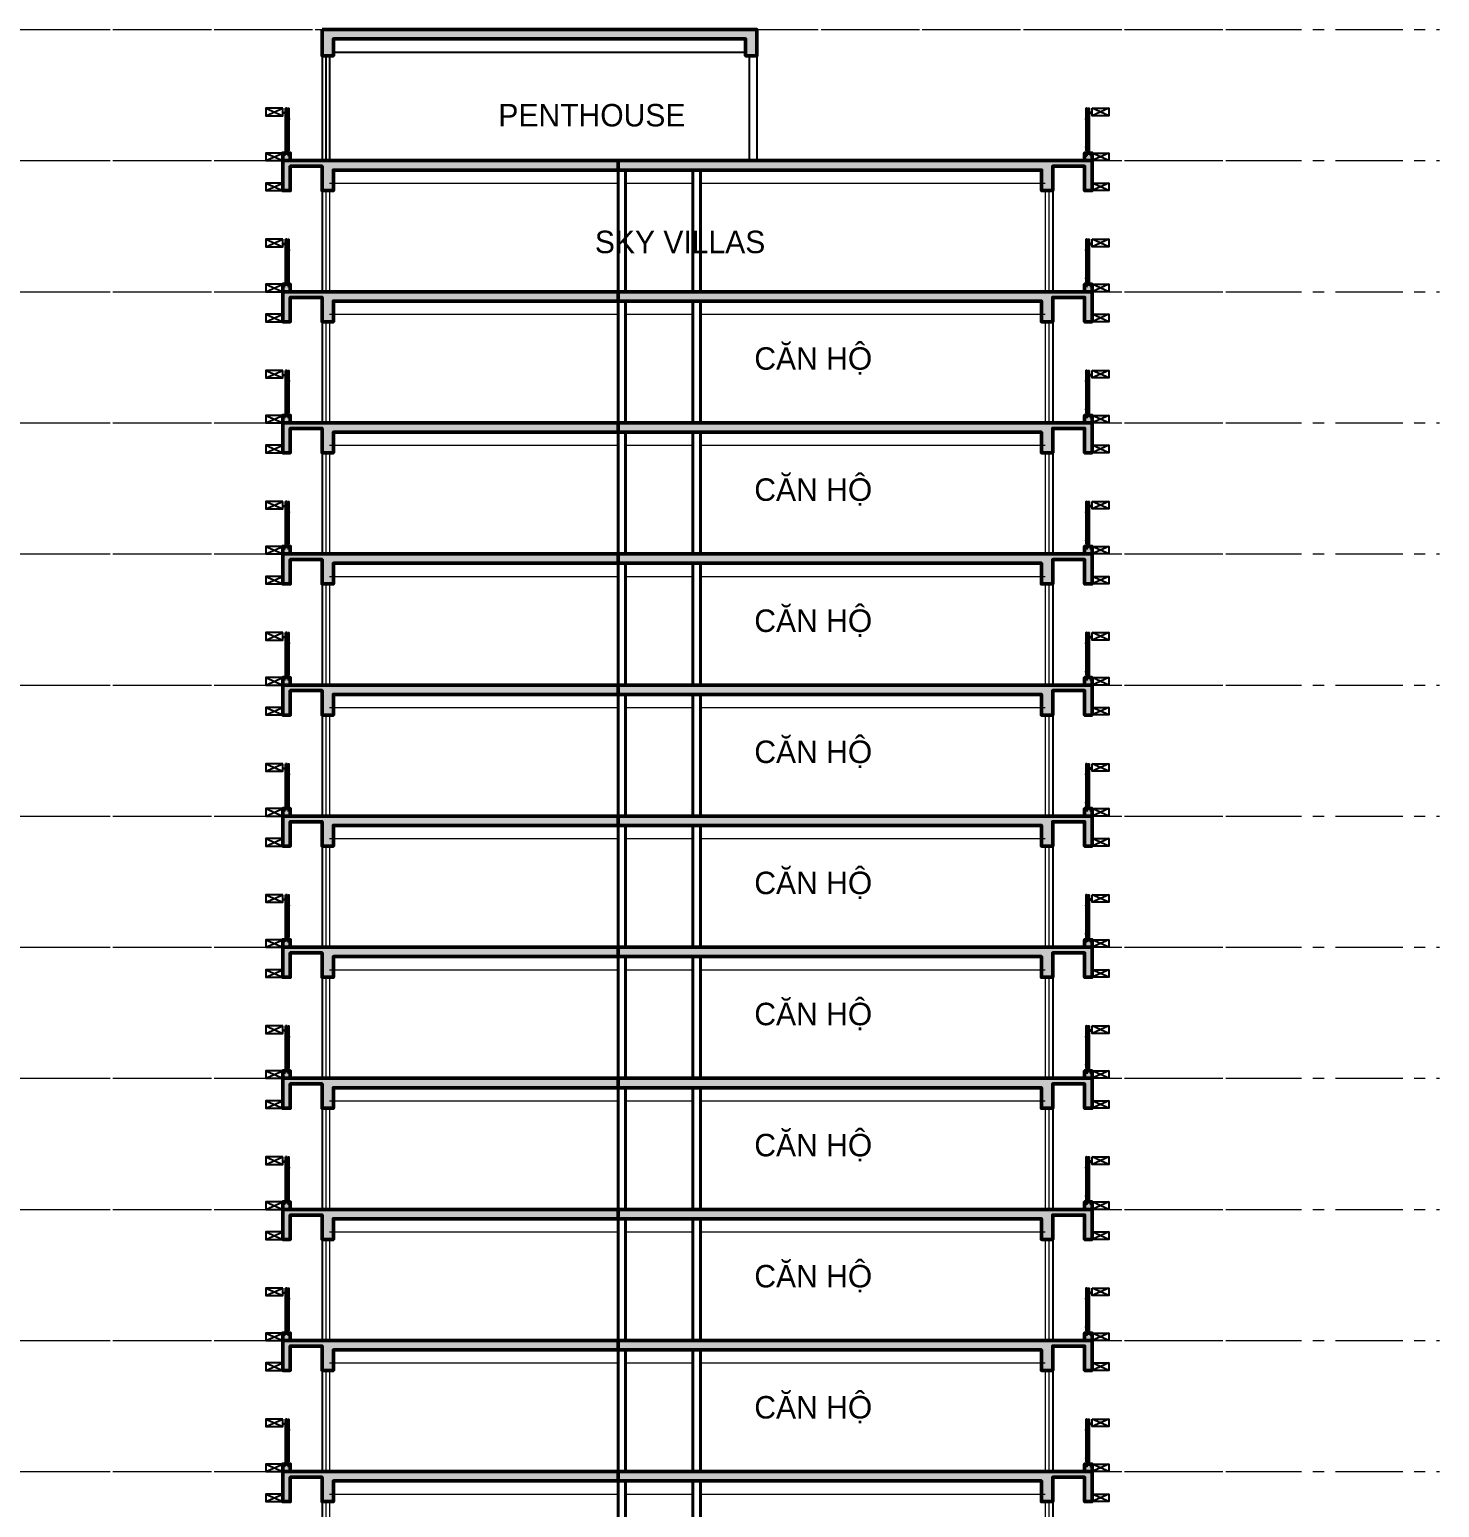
# Model space of a CAD drawing. Header units: millimetres. Extents: x 573003 to 1294762, y -9906 to 413061.
# Drawn here: x 1257131 to 1294762, y 116019 to 155476 of the extents above; entities that cross this region are included whole.
import ezdxf

# ---------------------------------------------------------------- set-up
doc = ezdxf.new("R2010")
doc.units = ezdxf.units.MM
doc.header["$MEASUREMENT"] = 0
doc.linetypes.add('HIDDEN', pattern=[0.375, 0.25, -0.125])
doc.linetypes.add('IMPORT-CE', pattern=[135, 90, -15, 15, -15])
for name, color, linetype in [('A-ANNO-DIMS', 50, 'Continuous'), ('A-ANNO-ROOM', 50, 'Continuous'), ('A-ELEV-13FINE', 8, 'Continuous'), ('A-ELEV-15FINE', 1, 'Continuous'), ('A-ELEV-18LIGHT', 135, 'Continuous'), ('A-ELEV-40HEAVY', 90, 'Continuous'), ('A-ELEV-PATT 3', 251, 'Continuous'), ('A-FLOR-STRS', 1, 'Continuous'), ('A-GRID-01$0$A-ANNO-DIMS', 50, 'Continuous'), ('A-GRID-SYM', 50, 'Continuous'), ('A-WALL-PATT', 251, 'Continuous')]:
    doc.layers.add(name, color=color, linetype=linetype)
for name, color, linetype, lineweight in [('KT-Net cat', 1, 'Continuous', 40), ('KT-Net cot', 2, 'Continuous', 50), ('KT-Net manh', 251, 'Continuous', 13), ('KT-Net thay', 7, 'Continuous', 25), ('KT-Net truc', 18, 'Continuous', 15)]:
    doc.layers.add(name, color=color, linetype=linetype, lineweight=lineweight)
doc.styles.add('HBA-Text', font='GOTHIC.TTF')

# ---------------------------------------------------------------- blocks, each defined once
blk = doc.blocks.new('1')
at = {"layer": 'A-GRID-01$0$A-ANNO-DIMS'}
for p, q in [((-85207, -52456), (-84757, -52256)), ((-85207, -52256), (-84757, -52456))]:
    blk.add_line(p, q, dxfattribs=at)
at = {"layer": 'A-GRID-01$0$A-ANNO-DIMS', "elevation": 0}
blk.add_lwpolyline([(-84757, -52256), (-85207, -52256), (-85207, -52456), (-84757, -52456)], close=True, dxfattribs=at)
blk = doc.blocks.new('Floor - ST -S7')
at = {"layer": 'A-WALL-PATT', "extrusion": (1.18372e-05, -1.16503e-05, 1)}
h = blk.add_hatch(color=256, dxfattribs=at)
h.dxf.hatch_style = 1
h.paths.add_polyline_path([(-849, 0), (7900, 0), (7900, -250), (300, -250), (300, -800), (0, -800), (0, -150), (-849, -150), (-849, -800), (-1049, -800), (-1049, 200), (-849, 200)])
at = {"layer": 'A-WALL-PATT', "extrusion": (-1.18372e-05, -1.16503e-05, 1)}
h = blk.add_hatch(color=256, dxfattribs=at)
h.dxf.hatch_style = 1
h.paths.add_polyline_path([(20350, 0), (7900, -1), (7900, -251), (19201, -250), (19201, -800), (19501, -800), (19501, -150), (20350, -150), (20350, -800), (20550, -800), (20550, 200), (20350, 200)])
at = {"layer": 'A-ANNO-DIMS', "extrusion": (1.18372e-05, -1.11509e-05, 1)}
for points, elevation in [([(-981, 200), (-981, 1400)], 47), ([(-981, 200), (-981, 1400)], 30), ([(-931, 200), (-931, 1400)], 47), ([(-931, 200), (-931, 1400)], 30)]:
    blk.add_lwpolyline(points, dxfattribs=dict(at, elevation=elevation))
at = {"layer": 'A-ANNO-DIMS', "extrusion": (-1.18372e-05, -1.11509e-05, 1)}
for points, elevation in [([(20432, 200), (20432, 1400)], 46), ([(20432, 200), (20432, 1400)], 28), ([(20482, 200), (20482, 1400)], 46), ([(20482, 200), (20482, 1400)], 28)]:
    blk.add_lwpolyline(points, dxfattribs=dict(at, elevation=elevation))
at = {"layer": 'A-ANNO-DIMS', "extrusion": (1.18372e-05, -1.11509e-05, 1)}
for elevation in [17, -1]:
    blk.add_lwpolyline([(-863, 200), (-1049, 200), (-1049, 188), (-863, 188)], close=True, dxfattribs=dict(at, elevation=elevation))
at = {"layer": 'A-ANNO-DIMS', "extrusion": (-1.18372e-05, -1.11509e-05, 1)}
for elevation in [16, -2]:
    blk.add_lwpolyline([(20364, 200), (20550, 200), (20550, 188), (20364, 188)], close=True, dxfattribs=dict(at, elevation=elevation))
at = {"layer": 'A-ELEV-15FINE', "linetype": 'Continuous', "extrusion": (1.18372e-05, -1.11509e-05, 1)}
for points, elevation in [([(-931, 1120), (-906, 1120)], 47), ([(-931, 1120), (-906, 1120)], 30), ([(-931, 1110), (-906, 1110)], 47), ([(-931, 1110), (-906, 1110)], 30), ([(-931, 365), (-906, 365)], 47), ([(-931, 365), (-906, 365)], 30), ([(-931, 355), (-906, 355)], 47), ([(-931, 355), (-906, 355)], 30)]:
    blk.add_lwpolyline(points, dxfattribs=dict(at, elevation=elevation))
for points, elevation in [([(-883, 1102), (-886, 1102), (-886, 1127), (-883, 1127)], 17), ([(-883, 1102), (-886, 1102), (-886, 1127), (-883, 1127)], -1), ([(-883, 372), (-886, 372), (-886, 347), (-883, 347)], 17), ([(-883, 372), (-886, 372), (-886, 347), (-883, 347)], -1)]:
    blk.add_lwpolyline(points, close=True, dxfattribs=dict(at, elevation=elevation))
at = {"layer": 'A-ELEV-15FINE', "linetype": 'Continuous', "extrusion": (-1.18372e-05, -1.11509e-05, 1)}
for points, elevation in [([(20384, 1102), (20387, 1102), (20387, 1127), (20384, 1127)], 16), ([(20384, 1102), (20387, 1102), (20387, 1127), (20384, 1127)], -2), ([(20384, 372), (20387, 372), (20387, 347), (20384, 347)], 16), ([(20384, 372), (20387, 372), (20387, 347), (20384, 347)], -2)]:
    blk.add_lwpolyline(points, close=True, dxfattribs=dict(at, elevation=elevation))
for points, elevation in [([(20432, 1120), (20407, 1120)], 46), ([(20432, 1120), (20407, 1120)], 28), ([(20432, 1110), (20407, 1110)], 46), ([(20432, 1110), (20407, 1110)], 28), ([(20432, 365), (20407, 365)], 46), ([(20432, 365), (20407, 365)], 28), ([(20432, 355), (20407, 355)], 46), ([(20432, 355), (20407, 355)], 28)]:
    blk.add_lwpolyline(points, dxfattribs=dict(at, elevation=elevation))
at = {"layer": 'A-ELEV-15FINE', "extrusion": (1.18372e-05, -1.11509e-05, 1)}
for points, elevation in [([(-1021, 205), (-999, 205), (-999, 200), (-1021, 200)], 17), ([(-1021, 205), (-999, 205), (-999, 200), (-1021, 200)], -1), ([(-891, 205), (-913, 205), (-913, 200), (-891, 200)], 17), ([(-891, 205), (-913, 205), (-913, 200), (-891, 200)], -1)]:
    blk.add_lwpolyline(points, close=True, dxfattribs=dict(at, elevation=elevation))
for points, elevation in [([(-1014, 205), (-1014, 208), (-1005, 208), (-1005, 205)], 47), ([(-1014, 205), (-1014, 208), (-1005, 208), (-1005, 205)], 30), ([(-898, 205), (-898, 208), (-906, 208), (-906, 205)], 47), ([(-898, 205), (-898, 208), (-906, 208), (-906, 205)], 30)]:
    blk.add_lwpolyline(points, dxfattribs=dict(at, elevation=elevation))
at = {"layer": 'A-ELEV-15FINE', "linetype": 'HIDDEN', "extrusion": (1.18372e-05, -1.11509e-05, 1)}
for points, elevation in [([(-1005, 200), (-1005, 123), (-1014, 123), (-1014, 200)], 47), ([(-1005, 200), (-1005, 123), (-1014, 123), (-1014, 200)], 30), ([(-906, 200), (-906, 123), (-898, 123), (-898, 200)], 47), ([(-906, 200), (-906, 123), (-898, 123), (-898, 200)], 30)]:
    blk.add_lwpolyline(points, dxfattribs=dict(at, elevation=elevation))
at = {"layer": 'A-ELEV-15FINE', "extrusion": (-1.18372e-05, -1.11509e-05, 1)}
for points, elevation in [([(20392, 205), (20414, 205), (20414, 200), (20392, 200)], 16), ([(20392, 205), (20414, 205), (20414, 200), (20392, 200)], -2), ([(20522, 205), (20500, 205), (20500, 200), (20522, 200)], 16), ([(20522, 205), (20500, 205), (20500, 200), (20522, 200)], -2)]:
    blk.add_lwpolyline(points, close=True, dxfattribs=dict(at, elevation=elevation))
for points, elevation in [([(20399, 205), (20399, 208), (20407, 208), (20407, 205)], 46), ([(20399, 205), (20399, 208), (20407, 208), (20407, 205)], 28), ([(20515, 205), (20515, 208), (20507, 208), (20507, 205)], 46), ([(20515, 205), (20515, 208), (20507, 208), (20507, 205)], 28)]:
    blk.add_lwpolyline(points, dxfattribs=dict(at, elevation=elevation))
at = {"layer": 'A-ELEV-15FINE', "linetype": 'HIDDEN', "extrusion": (-1.18372e-05, -1.11509e-05, 1)}
for points, elevation in [([(20407, 200), (20407, 123), (20399, 123), (20399, 200)], 46), ([(20407, 200), (20407, 123), (20399, 123), (20399, 200)], 28), ([(20507, 200), (20507, 123), (20515, 123), (20515, 200)], 46), ([(20507, 200), (20507, 123), (20515, 123), (20515, 200)], 28)]:
    blk.add_lwpolyline(points, dxfattribs=dict(at, elevation=elevation))
at = {"layer": 'A-ELEV-18LIGHT', "extrusion": (1.18372e-05, -1.11509e-05, 1)}
for elevation in [47, 30]:
    blk.add_lwpolyline([(-886, 265), (-891, 260), (-901, 260), (-906, 265), (-906, 1395), (-901, 1400), (-891, 1400), (-886, 1395), (-886, 265)], dxfattribs=dict(at, elevation=elevation))
at = {"layer": 'A-ELEV-18LIGHT', "extrusion": (-1.18372e-05, -1.11509e-05, 1)}
for elevation in [46, 28]:
    blk.add_lwpolyline([(20387, 265), (20392, 260), (20402, 260), (20407, 265), (20407, 1395), (20402, 1400), (20392, 1400), (20387, 1395), (20387, 265)], dxfattribs=dict(at, elevation=elevation))
at = {"layer": 'A-ELEV-40HEAVY', "extrusion": (1.18372e-05, -1.11509e-05, 1)}
for p, q in [((-849, 200, 47), (-1049, 200, 47)), ((-849, 200, 30), (-1049, 200, 30))]:
    blk.add_line(p, q, dxfattribs=at)
at = {"layer": 'A-ELEV-40HEAVY', "extrusion": (-1.18372e-05, -1.11509e-05, 1)}
for p, q in [((20350, 200, 46), (20550, 200, 46)), ((20350, 200, 29), (20550, 200, 29))]:
    blk.add_line(p, q, dxfattribs=at)
at = {"layer": 'A-ELEV-PATT 3', "linetype": 'Continuous', "extrusion": (1.18372e-05, -1.11509e-05, 1)}
for p, q in [((-902, 261, 47), (-902, 1399, 47)), ((-902, 261, 30), (-902, 1399, 30)), ((-896, 260, 47), (-896, 1400, 47)), ((-896, 260, 30), (-896, 1400, 30)), ((-889, 261, 47), (-889, 1399, 47)), ((-889, 261, 30), (-889, 1399, 30))]:
    blk.add_line(p, q, dxfattribs=at)
at = {"layer": 'A-ELEV-PATT 3', "linetype": 'Continuous', "extrusion": (-1.18372e-05, -1.11509e-05, 1)}
for p, q in [((20391, 261, 46), (20391, 1399, 46)), ((20391, 261, 29), (20391, 1399, 29)), ((20397, 260, 46), (20397, 1400, 46)), ((20397, 260, 29), (20397, 1400, 29)), ((20403, 261, 46), (20403, 1399, 46)), ((20403, 261, 29), (20403, 1399, 29))]:
    blk.add_line(p, q, dxfattribs=at)
at = {"layer": 'A-GRID-01$0$A-ANNO-DIMS', "extrusion": (1.18372e-05, -1.11509e-05, 1)}
for p, q in [((-931, 1400, 47), (-981, 1400, 47)), ((-931, 1400, 30), (-981, 1400, 30))]:
    blk.add_line(p, q, dxfattribs=at)
at = {"layer": 'A-GRID-01$0$A-ANNO-DIMS', "extrusion": (-1.18372e-05, -1.11509e-05, 1)}
for p, q in [((20432, 1400, 46), (20482, 1400, 46)), ((20432, 1400, 29), (20482, 1400, 29))]:
    blk.add_line(p, q, dxfattribs=at)
at = {"layer": 'A-GRID-01$0$A-ANNO-DIMS', "extrusion": (1.18372e-05, -1.11509e-05, 1)}
for elevation in [17, -1]:
    blk.add_lwpolyline([(-1049, 1265), (-1049, 1285), (-981, 1285), (-981, 1265)], close=True, dxfattribs=dict(at, elevation=elevation))
at = {"layer": 'A-GRID-01$0$A-ANNO-DIMS', "extrusion": (-1.18372e-05, -1.11509e-05, 1)}
for elevation in [16, -2]:
    blk.add_lwpolyline([(20550, 1265), (20550, 1285), (20482, 1285), (20482, 1265)], close=True, dxfattribs=dict(at, elevation=elevation))
at = {"layer": 'KT-Net cat', "elevation": -1}
for points in [[(7900, 0), (7900, 3250), (8101, 3250), (8101, 0)], [(9899, 0), (9899, 3250), (10100, 3250), (10100, 0)]]:
    blk.add_lwpolyline(points, close=True, dxfattribs=at)
at = {"layer": 'KT-Net cot', "extrusion": (1.21744e-05, -1.16503e-05, 1), "elevation": 18}
blk.add_lwpolyline([(-1049, 0), (7900, 0), (7900, -250), (300, -250), (300, -800), (0, -800), (0, -150), (-849, -150), (-849, -800), (-1049, -800), (-1049, 200), (-849, 200), (-849, 0)], dxfattribs=at)
at = {"layer": 'KT-Net cot', "extrusion": (-1.21744e-05, -1.16503e-05, 1), "elevation": -1}
blk.add_lwpolyline([(20550, 0), (7900, 0), (7900, -250), (19201, -250), (19201, -800), (19501, -800), (19501, -150), (20350, -150), (20350, -800), (20550, -800), (20550, 200), (20350, 200), (20350, 0)], dxfattribs=at)
at = {"layer": 'KT-Net manh'}
for p, q in [((200, 2900, -1), (7900, 2900, -1)), ((8101, 2900, -1), (9899, 2900, -1)), ((10100, 2900, -1), (19301, 2900, -1))]:
    blk.add_line(p, q, dxfattribs=at)
at = {"layer": 'KT-Net manh', "extrusion": (-6.22992e-08, -1.16503e-05, 1)}
for p, q in [((100, 2700, 7), (100, 0, 0)), ((200, 2700, 7), (200, 0, 0))]:
    blk.add_line(p, q, dxfattribs=at)
at = {"layer": 'KT-Net manh', "extrusion": (6.22992e-08, -1.16503e-05, 1)}
for p, q in [((19301, 2700, 6), (19301, 0, -1)), ((19401, 2700, 6), (19401, 0, -1))]:
    blk.add_line(p, q, dxfattribs=at)
at = {"layer": 'KT-Net thay', "extrusion": (-6.22992e-08, -1.16503e-05, 1)}
blk.add_line((0, 2700, 7), (0, 0), dxfattribs=at)
at = {"layer": 'KT-Net thay', "extrusion": (6.22992e-08, -1.16503e-05, 1)}
blk.add_line((19501, 2700, 6), (19501, 0, -1), dxfattribs=at)
at = {"layer": 'A-GRID-01$0$A-ANNO-DIMS', "extrusion": (1.18372e-05, -1.11509e-05, 1), "rotation": 0.0003322581573757316}
for p in [(83708, 53657, 18), (83708, 53657, 0), (83708, 52457, 18), (83708, 52457, 0), (83708, 51657, 18), (83708, 51657, 0)]:
    blk.add_blockref('1', p, dxfattribs=at)
at = {"layer": 'A-GRID-01$0$A-ANNO-DIMS', "extrusion": (1.18372e-05, 1.11509e-05, -1), "zscale": -1, "rotation": 0.000332258153339607}
for p in [(64207, 53657, -16), (64207, 53657, 1), (64207, 52457, -16), (64207, 52457, 1), (64207, 51657, -16), (64207, 51657, 1)]:
    blk.add_blockref('1', p, dxfattribs=at)
blk = doc.blocks.new('A$C52FE36A4')
at = {"layer": 'A-ANNO-ROOM', "ltscale": 800, "extrusion": (2.65424e-07, 1.15182e-05, 1), "insert": (1743, 960, 4), "char_height": 600, "width": 6000, "attachment_point": 2, "text_direction": (1, 0, 0), "style": 'HBA-Text'}
blk.add_mtext('CĂN H{\\fArial|b0|i0|c0|p34;Ộ}', dxfattribs=at)

msp = doc.modelspace()

# ---------------------------------------------------------------- hatches: boundary and pattern name
at = {"layer": 'A-WALL-PATT', "extrusion": (-1.27611e-05, 2.72761e-05, 1)}
h = msp.add_hatch(color=256, dxfattribs=at)
h.dxf.hatch_style = 1
h.paths.add_polyline_path([(1264939.7, 155475.6), (1276543.8, 155475.6), (1276543.8, 154775.6), (1276243.2, 154775.6), (1276243.2, 155225.6), (1265239.7, 155225.6), (1265239.7, 154775.6), (1264939.7, 154775.6)])
at = {"layer": 'A-WALL-PATT', "extrusion": (-9.23904e-07, 1.56258e-05, 1)}
h = msp.add_hatch(color=256, dxfattribs=at)
h.dxf.hatch_style = 1
h.paths.add_polyline_path([(1264091.2, 151975.6), (1272839.7, 151975.6), (1272839.7, 151725.6), (1265239.7, 151725.6), (1265239.7, 151175.6), (1264939.7, 151175.6), (1264939.7, 151825.6), (1264091.2, 151825.6), (1264091.2, 151175.6), (1263891.2, 151175.6), (1263891.2, 152175.6), (1264091.2, 152175.6)])
at = {"layer": 'A-WALL-PATT', "extrusion": (-2.45984e-05, 1.56258e-05, 1)}
h = msp.add_hatch(color=256, dxfattribs=at)
h.dxf.hatch_style = 1
h.paths.add_polyline_path([(1285289.5, 151975.6), (1272839.7, 151974.6), (1272839.7, 151724.6), (1284141, 151725.6), (1284141, 151175.6), (1284441, 151175.6), (1284441, 151825.6), (1285289.5, 151825.6), (1285289.5, 151175.6), (1285489.5, 151175.6), (1285489.5, 152175.6), (1285289.5, 152175.6)])

# ---------------------------------------------------------------- linework, layer by layer
at = {"layer": 'A-ANNO-DIMS', "extrusion": (-9.23907e-07, 1.61252e-05, 1)}
for points, elevation in [([(1263958.9, 152175.6), (1263958.9, 153375.6)], 48.3), ([(1263958.9, 152175.6), (1263958.9, 153375.6)], 30.7), ([(1264008.9, 152175.6), (1264008.9, 153375.6)], 48.3), ([(1264008.9, 152175.6), (1264008.9, 153375.6)], 30.7)]:
    msp.add_lwpolyline(points, dxfattribs=dict(at, elevation=elevation))
at = {"layer": 'A-ANNO-DIMS', "extrusion": (-2.45984e-05, 1.61252e-05, 1)}
for points, elevation in [([(1285371.8, 152175.6), (1285371.8, 153375.6)], 17.2), ([(1285371.8, 152175.6), (1285371.8, 153375.6)], -0.4), ([(1285421.8, 152175.6), (1285421.8, 153375.6)], 17.2), ([(1285421.8, 152175.6), (1285421.8, 153375.6)], -0.4)]:
    msp.add_lwpolyline(points, dxfattribs=dict(at, elevation=elevation))
at = {"layer": 'A-ANNO-DIMS', "extrusion": (-9.23907e-07, 1.61252e-05, 1)}
for elevation in [18, 0.5]:
    msp.add_lwpolyline([(1264076.7, 152175.6), (1263891.2, 152175.6), (1263891.2, 152163.6), (1264076.7, 152163.6)], close=True, dxfattribs=dict(at, elevation=elevation))
at = {"layer": 'A-ANNO-DIMS', "extrusion": (-2.45984e-05, 1.61252e-05, 1)}
for elevation in [-13.1, -30.6]:
    msp.add_lwpolyline([(1285304, 152175.6), (1285489.5, 152175.6), (1285489.5, 152163.6), (1285304, 152163.6)], close=True, dxfattribs=dict(at, elevation=elevation))
at = {"layer": 'A-ELEV-13FINE', "extrusion": (-1.27611e-05, 2.72761e-05, 1)}
msp.add_line((1265239.7, 154875.6, -3.8), (1276243.2, 154875.6, -3.6), dxfattribs=at)
at = {"layer": 'A-ELEV-15FINE', "linetype": 'Continuous', "extrusion": (-9.23907e-07, 1.61252e-05, 1)}
for points, elevation in [([(1264008.9, 153095.6), (1264033.9, 153095.6)], 48.3), ([(1264008.9, 153095.6), (1264033.9, 153095.6)], 30.7), ([(1264008.9, 153085.6), (1264033.9, 153085.6)], 48.3), ([(1264008.9, 153085.6), (1264033.9, 153085.6)], 30.7), ([(1264008.9, 152340.6), (1264033.9, 152340.6)], 48.3), ([(1264008.9, 152340.6), (1264033.9, 152340.6)], 30.7), ([(1264008.9, 152330.6), (1264033.9, 152330.6)], 48.3), ([(1264008.9, 152330.6), (1264033.9, 152330.6)], 30.7)]:
    msp.add_lwpolyline(points, dxfattribs=dict(at, elevation=elevation))
for points, elevation in [([(1264056.7, 153078.1), (1264053.9, 153078.1), (1264053.9, 153103.1), (1264056.7, 153103.1)], 18), ([(1264056.7, 153078.1), (1264053.9, 153078.1), (1264053.9, 153103.1), (1264056.7, 153103.1)], 0.5), ([(1264056.7, 152348.1), (1264053.9, 152348.1), (1264053.9, 152323.1), (1264056.7, 152323.1)], 18), ([(1264056.7, 152348.1), (1264053.9, 152348.1), (1264053.9, 152323.1), (1264056.7, 152323.1)], 0.5)]:
    msp.add_lwpolyline(points, close=True, dxfattribs=dict(at, elevation=elevation))
at = {"layer": 'A-ELEV-15FINE', "linetype": 'Continuous', "extrusion": (-2.45984e-05, 1.61252e-05, 1)}
for points, elevation in [([(1285324, 153078.1), (1285326.8, 153078.1), (1285326.8, 153103.1), (1285324, 153103.1)], -13.1), ([(1285324, 153078.1), (1285326.8, 153078.1), (1285326.8, 153103.1), (1285324, 153103.1)], -30.6), ([(1285324, 152348.1), (1285326.8, 152348.1), (1285326.8, 152323.1), (1285324, 152323.1)], -13.1), ([(1285324, 152348.1), (1285326.8, 152348.1), (1285326.8, 152323.1), (1285324, 152323.1)], -30.6)]:
    msp.add_lwpolyline(points, close=True, dxfattribs=dict(at, elevation=elevation))
for points, elevation in [([(1285371.8, 153095.6), (1285346.8, 153095.6)], 17.2), ([(1285371.8, 153095.6), (1285346.8, 153095.6)], -0.4), ([(1285371.8, 153085.6), (1285346.8, 153085.6)], 17.2), ([(1285371.8, 153085.6), (1285346.8, 153085.6)], -0.4), ([(1285371.8, 152340.6), (1285346.8, 152340.6)], 17.2), ([(1285371.8, 152340.6), (1285346.8, 152340.6)], -0.4), ([(1285371.8, 152330.6), (1285346.8, 152330.6)], 17.2), ([(1285371.8, 152330.6), (1285346.8, 152330.6)], -0.4)]:
    msp.add_lwpolyline(points, dxfattribs=dict(at, elevation=elevation))
at = {"layer": 'A-ELEV-15FINE', "extrusion": (-9.23907e-07, 1.61252e-05, 1)}
for points, elevation in [([(1263919.2, 152180.9), (1263940.9, 152180.9), (1263940.9, 152175.6), (1263919.2, 152175.6)], 18), ([(1263919.2, 152180.9), (1263940.9, 152180.9), (1263940.9, 152175.6), (1263919.2, 152175.6)], 0.5), ([(1264048.7, 152180.9), (1264027, 152180.9), (1264027, 152175.6), (1264048.7, 152175.6)], 18), ([(1264048.7, 152180.9), (1264027, 152180.9), (1264027, 152175.6), (1264048.7, 152175.6)], 0.5)]:
    msp.add_lwpolyline(points, close=True, dxfattribs=dict(at, elevation=elevation))
for points, elevation in [([(1263925.9, 152180.9), (1263925.9, 152183.9), (1263934.2, 152183.9), (1263934.2, 152180.9)], 48.3), ([(1263925.9, 152180.9), (1263925.9, 152183.9), (1263934.2, 152183.9), (1263934.2, 152180.9)], 30.7), ([(1264042, 152180.9), (1264042, 152183.9), (1264033.7, 152183.9), (1264033.7, 152180.9)], 48.3), ([(1264042, 152180.9), (1264042, 152183.9), (1264033.7, 152183.9), (1264033.7, 152180.9)], 30.7)]:
    msp.add_lwpolyline(points, dxfattribs=dict(at, elevation=elevation))
at = {"layer": 'A-ELEV-15FINE', "linetype": 'HIDDEN', "extrusion": (-9.23907e-07, 1.61252e-05, 1)}
for points, elevation in [([(1263934.2, 152175.6), (1263934.2, 152099), (1263925.9, 152099), (1263925.9, 152175.6)], 48.3), ([(1263934.2, 152175.6), (1263934.2, 152099), (1263925.9, 152099), (1263925.9, 152175.6)], 30.7), ([(1264033.7, 152175.6), (1264033.7, 152099), (1264042, 152099), (1264042, 152175.6)], 48.3), ([(1264033.7, 152175.6), (1264033.7, 152099), (1264042, 152099), (1264042, 152175.6)], 30.7)]:
    msp.add_lwpolyline(points, dxfattribs=dict(at, elevation=elevation))
at = {"layer": 'A-ELEV-15FINE', "extrusion": (-2.45984e-05, 1.61252e-05, 1)}
for points, elevation in [([(1285332, 152180.9), (1285353.8, 152180.9), (1285353.8, 152175.6), (1285332, 152175.6)], -13.1), ([(1285332, 152180.9), (1285353.8, 152180.9), (1285353.8, 152175.6), (1285332, 152175.6)], -30.6), ([(1285461.5, 152180.9), (1285439.8, 152180.9), (1285439.8, 152175.6), (1285461.5, 152175.6)], -13.1), ([(1285461.5, 152180.9), (1285439.8, 152180.9), (1285439.8, 152175.6), (1285461.5, 152175.6)], -30.6)]:
    msp.add_lwpolyline(points, close=True, dxfattribs=dict(at, elevation=elevation))
for points, elevation in [([(1285338.7, 152180.9), (1285338.7, 152183.9), (1285347, 152183.9), (1285347, 152180.9)], 17.2), ([(1285338.7, 152180.9), (1285338.7, 152183.9), (1285347, 152183.9), (1285347, 152180.9)], -0.4), ([(1285454.8, 152180.9), (1285454.8, 152183.9), (1285446.5, 152183.9), (1285446.5, 152180.9)], 17.2), ([(1285454.8, 152180.9), (1285454.8, 152183.9), (1285446.5, 152183.9), (1285446.5, 152180.9)], -0.4)]:
    msp.add_lwpolyline(points, dxfattribs=dict(at, elevation=elevation))
at = {"layer": 'A-ELEV-15FINE', "linetype": 'HIDDEN', "extrusion": (-2.45984e-05, 1.61252e-05, 1)}
for points, elevation in [([(1285347, 152175.6), (1285347, 152099), (1285338.7, 152099), (1285338.7, 152175.6)], 17.2), ([(1285347, 152175.6), (1285347, 152099), (1285338.7, 152099), (1285338.7, 152175.6)], -0.4), ([(1285446.5, 152175.6), (1285446.5, 152099), (1285454.8, 152099), (1285454.8, 152175.6)], 17.2), ([(1285446.5, 152175.6), (1285446.5, 152099), (1285454.8, 152099), (1285454.8, 152175.6)], -0.4)]:
    msp.add_lwpolyline(points, dxfattribs=dict(at, elevation=elevation))
at = {"layer": 'A-ELEV-18LIGHT', "extrusion": (-9.23907e-07, 1.61252e-05, 1)}
for elevation in [48.3, 30.7]:
    msp.add_lwpolyline([(1264053.9, 152240.6), (1264048.9, 152235.6), (1264038.9, 152235.6), (1264033.9, 152240.6), (1264033.9, 153370.6), (1264038.9, 153375.6), (1264048.9, 153375.6), (1264053.9, 153370.6), (1264053.9, 152240.6)], dxfattribs=dict(at, elevation=elevation))
at = {"layer": 'A-ELEV-18LIGHT', "extrusion": (-2.45984e-05, 1.61252e-05, 1)}
for elevation in [17.2, -0.4]:
    msp.add_lwpolyline([(1285326.8, 152240.6), (1285331.8, 152235.6), (1285341.8, 152235.6), (1285346.8, 152240.6), (1285346.8, 153370.6), (1285341.8, 153375.6), (1285331.8, 153375.6), (1285326.8, 153370.6), (1285326.8, 152240.6)], dxfattribs=dict(at, elevation=elevation))
at = {"layer": 'A-ELEV-40HEAVY', "extrusion": (-9.23907e-07, 1.61252e-05, 1)}
for p, q in [((1264091.2, 152175.6, 47), (1263891.2, 152175.6, 47)), ((1264091.2, 152175.6, 29.4), (1263891.2, 152175.6, 29.4))]:
    msp.add_line(p, q, dxfattribs=at)
at = {"layer": 'A-ELEV-40HEAVY', "extrusion": (-2.45984e-05, 1.61252e-05, 1)}
for p, q in [((1285289.5, 152175.6, 46.4), (1285489.5, 152175.6, 46.4)), ((1285289.5, 152175.6, 28.8), (1285489.5, 152175.6, 28.8))]:
    msp.add_line(p, q, dxfattribs=at)
at = {"layer": 'A-ELEV-PATT 3', "linetype": 'Continuous', "extrusion": (-9.23907e-07, 1.61252e-05, 1)}
for p, q in [((1264037.6, 152237, 47), (1264037.6, 153374.3, 47)), ((1264037.6, 152237, 29.4), (1264037.6, 153374.3, 29.4)), ((1264043.9, 152235.6, 47), (1264043.9, 153375.6, 47)), ((1264043.9, 152235.6, 29.4), (1264043.9, 153375.6, 29.4)), ((1264050.3, 152237, 47), (1264050.3, 153374.3, 47)), ((1264050.3, 152237, 29.4), (1264050.3, 153374.3, 29.4))]:
    msp.add_line(p, q, dxfattribs=at)
at = {"layer": 'A-ELEV-PATT 3', "linetype": 'Continuous', "extrusion": (-2.45984e-05, 1.61252e-05, 1)}
for p, q in [((1285330.4, 152237, 46.4), (1285330.4, 153374.3, 46.3)), ((1285330.4, 152237, 28.8), (1285330.4, 153374.3, 28.8)), ((1285336.8, 152235.6, 46.4), (1285336.8, 153375.6, 46.3)), ((1285336.8, 152235.6, 28.8), (1285336.8, 153375.6, 28.8)), ((1285343.1, 152237, 46.4), (1285343.1, 153374.3, 46.3)), ((1285343.1, 152237, 28.8), (1285343.1, 153374.3, 28.8))]:
    msp.add_line(p, q, dxfattribs=at)
at = {"layer": 'A-FLOR-STRS', "extrusion": (-1.28234e-05, 1.56258e-05, 1)}
for p, q in [((1264939.7, 154775.6, 7), (1264939.7, 151975.6, -0.2)), ((1265039.7, 154775.6, 7), (1265039.7, 151975.6, -0.2)), ((1265139.7, 154775.6, 7), (1265139.7, 151975.6, -0.2))]:
    msp.add_line(p, q, dxfattribs=at)
at = {"layer": 'A-FLOR-STRS', "extrusion": (-1.27611e-05, 2.72761e-05, 1), "elevation": -15.7}
msp.add_lwpolyline([(1276343.2, 151975.6), (1276343.2, 154775.6), (1276543.8, 154775.6), (1276543.8, 151975.6)], close=True, dxfattribs=at)
at = {"layer": 'A-GRID-01$0$A-ANNO-DIMS', "extrusion": (-9.23907e-07, 1.61252e-05, 1)}
for p, q in [((1264008.9, 153375.6, 47), (1263958.9, 153375.6, 47)), ((1264008.9, 153375.6, 29.4), (1263958.9, 153375.6, 29.4))]:
    msp.add_line(p, q, dxfattribs=at)
at = {"layer": 'A-GRID-01$0$A-ANNO-DIMS', "extrusion": (-2.45984e-05, 1.61252e-05, 1)}
for p, q in [((1285371.8, 153375.6, 46.3), (1285421.8, 153375.6, 46.3)), ((1285371.8, 153375.6, 28.8), (1285421.8, 153375.6, 28.8))]:
    msp.add_line(p, q, dxfattribs=at)
at = {"layer": 'A-GRID-01$0$A-ANNO-DIMS', "extrusion": (-9.23907e-07, 1.61252e-05, 1)}
for elevation in [18, 0.5]:
    msp.add_lwpolyline([(1263891.2, 153240.6), (1263891.2, 153260.6), (1263958.9, 153260.6), (1263958.9, 153240.6)], close=True, dxfattribs=dict(at, elevation=elevation))
at = {"layer": 'A-GRID-01$0$A-ANNO-DIMS', "extrusion": (-2.45984e-05, 1.61252e-05, 1)}
for elevation in [-13.1, -30.6]:
    msp.add_lwpolyline([(1285489.5, 153240.6), (1285489.5, 153260.6), (1285421.8, 153260.6), (1285421.8, 153240.6)], close=True, dxfattribs=dict(at, elevation=elevation))
at = {"layer": 'KT-Net cot', "extrusion": (-1.27611e-05, 2.72761e-05, 1), "elevation": -15.7}
msp.add_lwpolyline([(1264939.7, 155475.6), (1276543.8, 155475.6), (1276543.8, 154775.6), (1276243.2, 154775.6), (1276243.2, 155225.6), (1265239.7, 155225.6), (1265239.7, 154775.6), (1264939.7, 154775.6), (1264939.7, 155475.6)], dxfattribs=at)
at = {"layer": 'KT-Net cot', "extrusion": (-5.86772e-07, 1.56258e-05, 1), "elevation": 19}
msp.add_lwpolyline([(1263891.2, 151975.6), (1272839.7, 151975.6), (1272839.7, 151725.6), (1265239.7, 151725.6), (1265239.7, 151175.6), (1264939.7, 151175.6), (1264939.7, 151825.6), (1264091.2, 151825.6), (1264091.2, 151175.6), (1263891.2, 151175.6), (1263891.2, 152175.6), (1264091.2, 152175.6), (1264091.2, 151975.6)], dxfattribs=at)
at = {"layer": 'KT-Net cot', "extrusion": (-2.49355e-05, 1.56258e-05, 1), "elevation": -30.5}
msp.add_lwpolyline([(1285489.5, 151975.6), (1272839.7, 151975.6), (1272839.7, 151725.6), (1284141, 151725.6), (1284141, 151175.6), (1284441, 151175.6), (1284441, 151825.6), (1285289.5, 151825.6), (1285289.5, 151175.6), (1285489.5, 151175.6), (1285489.5, 152175.6), (1285289.5, 152175.6), (1285289.5, 151975.6)], dxfattribs=at)
at = {"layer": 'KT-Net truc', "linetype": 'IMPORT-CE', "ltscale": 20}
for p, q in [((1146558, 155475.6, 0), (1289684.4, 155475.6, 0)), ((1235283.8, 155475.6, 0), (1294762.2, 155475.6, 0)), ((1146558, 151975.6, 0), (1289684.4, 151975.6, 0)), ((1235283.8, 151975.6, 0), (1294762.2, 151975.6, 0)), ((1146558, 148475.6, 0), (1289684.4, 148475.6, 0)), ((1235283.8, 148475.6, 0), (1294762.2, 148475.6, 0)), ((1146558, 144975.6, 0), (1289684.4, 144975.6, 0)), ((1235283.8, 144975.6, 0), (1294762.2, 144975.6, 0)), ((1146558, 141475.6, 0), (1289684.4, 141475.6, 0)), ((1235283.8, 141475.6, 0), (1294762.2, 141475.6, 0)), ((1146558, 137975.6, 0), (1289684.4, 137975.6, 0)), ((1235283.8, 137975.6, 0), (1294762.2, 137975.6, 0)), ((1146558, 134475.6, 0), (1289684.4, 134475.6, 0)), ((1235283.8, 134475.6, 0), (1294762.2, 134475.6, 0)), ((1146558, 130975.6, 0), (1289684.4, 130975.6, 0)), ((1235283.8, 130975.6, 0), (1294762.2, 130975.6, 0)), ((1146558, 127475.6, 0), (1289684.4, 127475.6, 0)), ((1235283.8, 127475.6, 0), (1294762.2, 127475.6, 0)), ((1146558, 123975.6, 0), (1289684.4, 123975.6, 0)), ((1235283.8, 123975.6, 0), (1294762.2, 123975.6, 0)), ((1146558, 120475.6, 0), (1289684.4, 120475.6, 0)), ((1235283.8, 120475.6, 0), (1294762.2, 120475.6, 0)), ((1146558, 116975.6, 0), (1289684.4, 116975.6, 0)), ((1235283.8, 116975.6, 0), (1294762.2, 116975.6, 0))]:
    msp.add_line(p, q, dxfattribs=at)

# ---------------------------------------------------------------- block references
at = {"layer": 'A-ANNO-ROOM'}
for p in [(1276307, 146033.1, -1), (1276307, 142533.1, -0.9), (1276307, 139033.1, -0.9), (1276307, 135533.1, -0.9), (1276307, 132033.1, -0.8), (1276307, 128533.1, -0.8), (1276307, 125033.1, -0.7), (1276307, 121533.1, -0.7), (1276307, 118033.1, -0.7)]:
    msp.add_blockref('A$C52FE36A4', p, dxfattribs=at)
at = {"layer": 'A-GRID-01$0$A-ANNO-DIMS', "extrusion": (-9.23907e-07, 1.61252e-05, 1), "rotation": 0.000332259599806598}
for p in [(1348647.7, 205632.2, 18.6), (1348647.7, 205632.2, 1.1), (1348647.7, 204432.2, 18.6), (1348647.7, 204432.2, 1.1), (1348647.7, 203632.2, 18.6), (1348647.7, 203632.2, 1.1)]:
    msp.add_blockref('1', p, dxfattribs=at)
at = {"layer": 'A-GRID-01$0$A-ANNO-DIMS', "extrusion": (2.45984e-05, -1.61252e-05, -1), "zscale": -1, "rotation": 0.0003322197122993851}
for p in [(-1200733, 205632.2, 12.4), (-1200733, 205632.2, 30), (-1200733, 204432.2, 12.4), (-1200733, 204432.2, 30), (-1200733, 203632.2, 12.4), (-1200733, 203632.2, 30)]:
    msp.add_blockref('1', p, dxfattribs=at)
at = {"layer": 'A-GRID-SYM', "extrusion": (-1.27611e-05, 2.72761e-05, 1)}
for p in [(1264939.7, 123975.6, -12.8), (1264939.7, 120475.6, -12.9), (1264939.7, 116975.6, -13), (1264939.7, 113475.6, -13.1)]:
    msp.add_blockref('Floor - ST -S7', p, dxfattribs=at)
at = {"layer": 'KT-Net cot', "extrusion": (-1.27611e-05, 2.72761e-05, 1)}
for p in [(1264939.7, 148475.6, -12.2), (1264939.7, 144975.6, -12.2), (1264939.7, 141475.6, -12.3), (1264939.7, 137975.6, -12.4), (1264939.7, 134475.6, -12.5), (1264939.7, 130975.6, -12.6), (1264939.7, 127475.6, -12.7)]:
    msp.add_blockref('Floor - ST -S7', p, dxfattribs=at)

# ---------------------------------------------------------------- texts
at = {"layer": 'A-ANNO-ROOM', "ltscale": 800, "extrusion": (-2.70177e-05, 1.89523e-05, 1), "char_height": 600, "width": 6000, "attachment_point": 2, "text_direction": (1, 0, 2.7e-05), "style": 'HBA-Text'}
for s, insert in [('PENTHOUSE', (1272140.6, 153489.6, 181.8)), ('SKY VILLAS ', (1274494.1, 150105.7, 181.9))]:
    msp.add_mtext(s, dxfattribs=dict(at, insert=insert))

doc.saveas('drawing.dxf')
